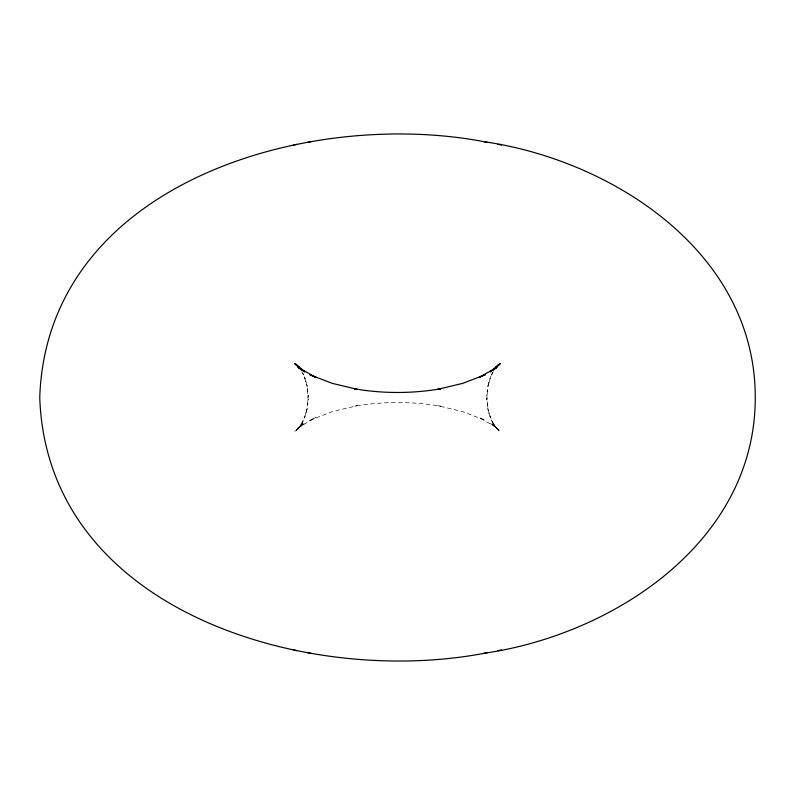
<?xml version="1.0" encoding="UTF-8"?>
<svg xmlns="http://www.w3.org/2000/svg" width="795" height="795" viewBox="0 0 795 795"><rect width="100%" height="100%" fill="white"/><g stroke="black" fill="none" stroke-linecap="round" stroke-linejoin="round"><path stroke-width="0.6" stroke-dasharray="3.98 2.98" d="M493.208 371.672L489.859 379.056L490.883 376.423L487.742 386.489L489.074 381.342L487.146 391.865L487.474 389.312L486.828 400.034L486.828 394.966L487.474 405.689L487.146 403.135L489.074 413.658L487.742 408.511L490.883 418.577L489.859 415.944L494.162 425.444L491.32 420.038L496.627 428.664L492.671 423.149L498.793 430.701L493.606 425.096L500.333 431.407L490.177 423.079L497.014 427.809L479.166 417.504L485.357 420.366L462.779 411.661L437.697 405.659L440.768 406.225C412.208 401.296 382.793 401.296 354.232 406.225L357.303 405.659L332.221 411.661L309.643 420.366L315.834 417.504L297.986 427.809L304.823 423.079L294.667 431.407L301.394 425.096L296.207 430.701L302.329 423.149L298.373 428.664L303.68 420.038L300.838 425.444L305.141 415.944L304.117 418.577L307.258 408.511L305.926 413.658L307.854 403.135L307.526 405.689L308.172 394.966L308.172 400.034L307.526 389.312L307.854 391.865L305.926 381.342L307.258 386.489L304.117 376.423L305.141 379.056L301.792 371.672M492.86 372.279L491.32 374.962L492.503 373.044M302.498 373.044L303.68 374.962L302.14 372.279"/><path stroke-width="1.19" d="M495.444 368.254L496.627 366.336L495.384 368.194M495.732 368.075L498.793 364.299L493.606 369.904L500.333 363.593L490.177 371.921L497.014 367.191L479.166 377.496L485.357 374.634L462.779 383.339L437.697 389.341L440.768 388.775C412.208 393.704 382.793 393.704 354.232 388.775L357.303 389.341L332.221 383.339L309.643 374.634L315.834 377.496L297.986 367.191L304.823 371.921L294.667 363.593L301.394 369.904L296.207 364.299L299.268 368.075M487.106 142.275C310.12 107.027 47.084 182.393 39.75 397.5C47.084 612.607 310.12 687.973 487.106 652.725M484.046 653.291C613.502 634.649 755.518 541.743 755.25 397.5C755.518 253.257 613.502 160.352 484.046 141.709M293.504 145.018L297.062 144.362M497.938 650.638L501.496 649.982M307.894 142.275L310.954 141.709M497.938 144.362L501.496 145.018M293.504 649.982L297.062 650.638M307.894 652.725L310.954 653.291M299.616 368.194L298.373 366.336L299.556 368.254"/></g></svg>
